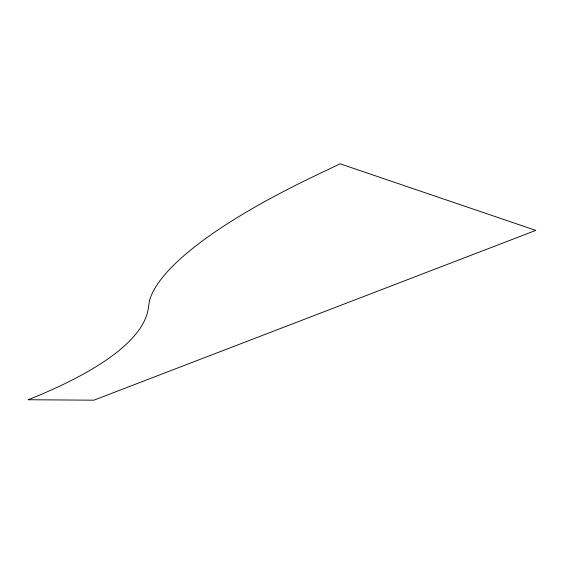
<?xml version="1.0" encoding="UTF-8"?>
<svg xmlns="http://www.w3.org/2000/svg" width="564" height="564" viewBox="0 0 564 564"><rect width="100%" height="100%" fill="white"/><g stroke="black" fill="none" stroke-linecap="round" stroke-linejoin="round"><path stroke-width="0.85" d="M149.523 300.499L148.247 308.748A617.784 146.732 -4.6 0 1 28.2 399.749L93.878 400.186L535.8 230.387L340.113 163.814L315.029 175.792A420.977 101.231 -17.1 0 0 149.523 300.499"/></g></svg>
